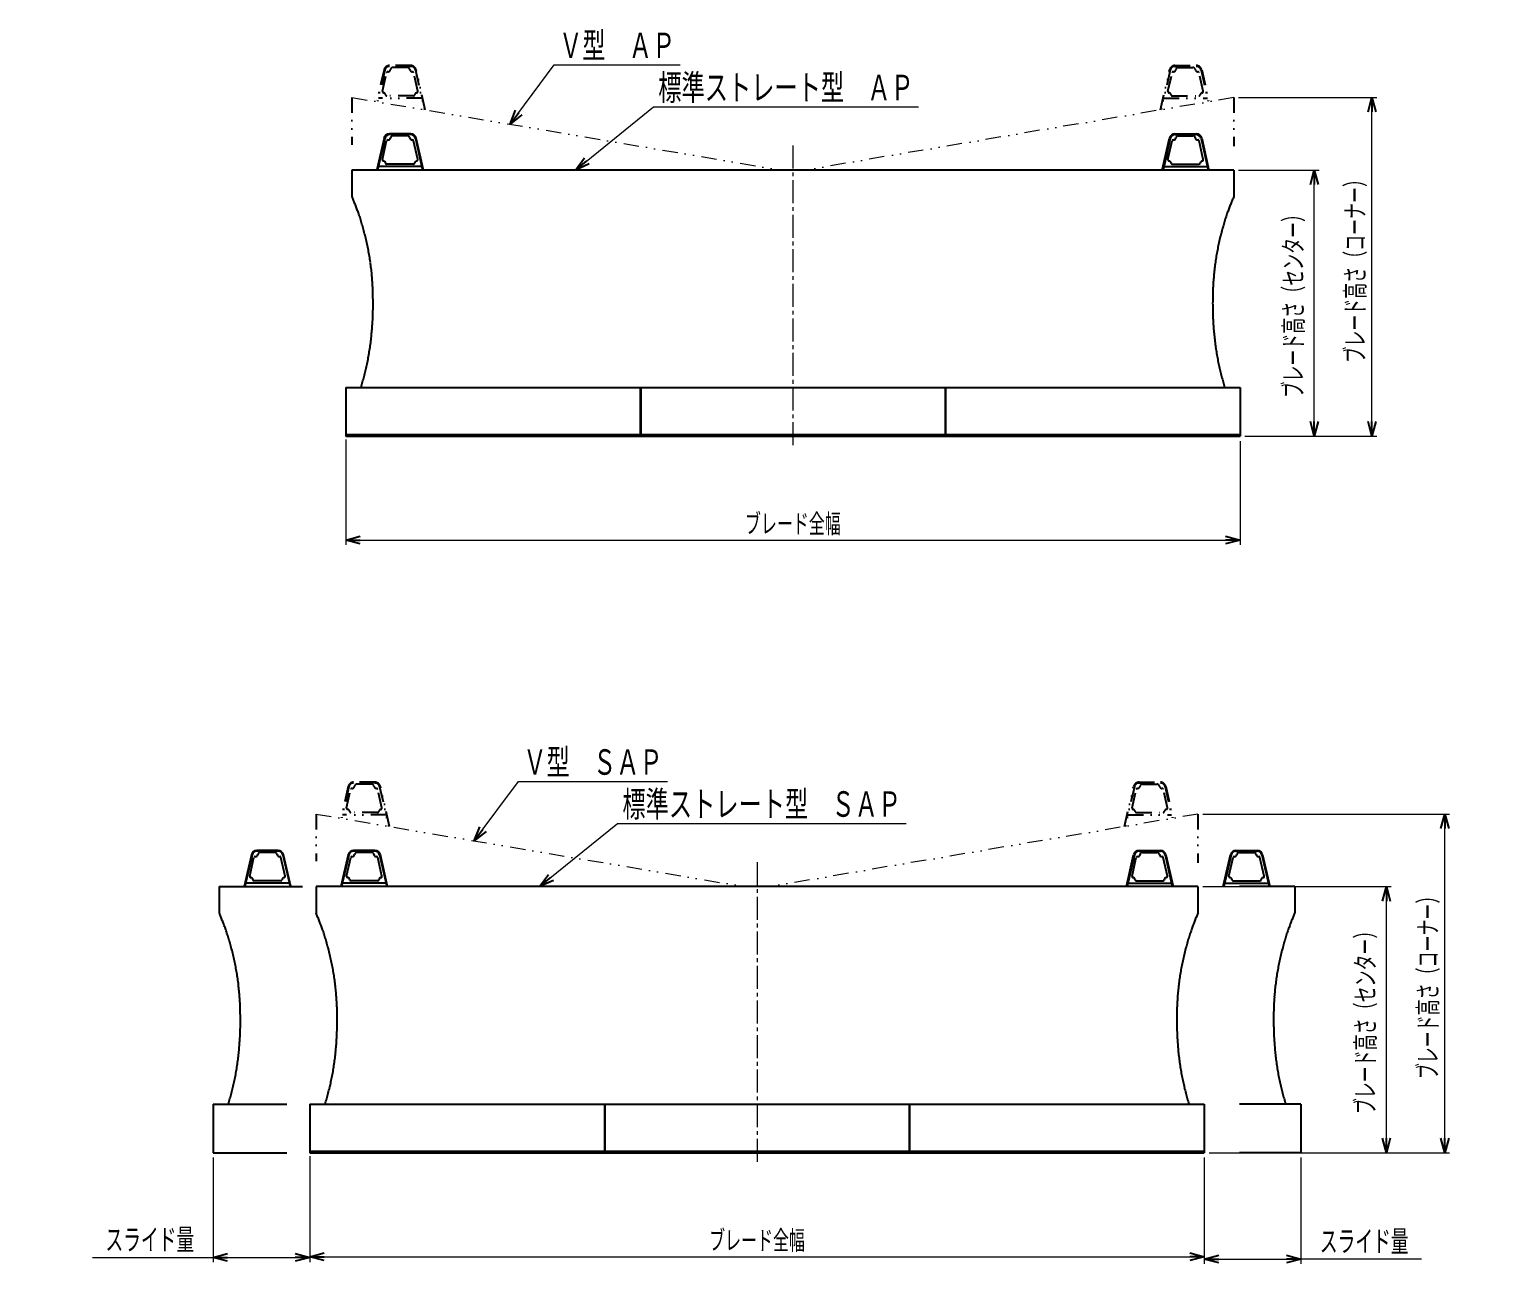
# Model space of a CAD drawing. Header units: millimetres. Extents: x -164 to 137, y -121 to 284.
# Drawn here: x -163.9 to 136.9, y -120.8 to 134.4 of the extents above; entities that cross this region are included whole.
import ezdxf
from ezdxf.enums import TextEntityAlignment as Align

# ---------------------------------------------------------------- set-up
doc = ezdxf.new("R2010")
doc.units = ezdxf.units.MM
doc.header["$LTSCALE"] = 0.25
doc.linetypes.add('CENTER2', pattern=[28.575, 19.05, -3.175, 3.175, -3.175])
doc.linetypes.add('DIVIDE', pattern=[31.75, 12.7, -6.35, 0, -6.35, 0, -6.35])
doc.layers.add('Layer0016', color=7, linetype='Continuous')
doc.styles.add('dcStyle0', font='txt.shx', dxfattribs={"width": 0.666667, "bigfont": 'bigfont'})
doc.dimstyles.new('dc_Rotated', dxfattribs={"dimtxt": 4.5, "dimasz": 3.000002, "dimexe": 1, "dimexo": 1, "dimgap": 1.847321, "dimtad": 3, "dimdec": 0, "dimdsep": 46, "dimtxsty": 'dcStyle0', "dimblk1": 'OPEN30', "dimblk2": 'OPEN30', "dimsah": 1, "dimcen": 0.09, "dimclrd": 7, "dimclre": 7, "dimclrt": 2, "dimadec": 0, "dimazin": 2, "dimtfac": 1, "dimtdec": 4, "dimtmove": 0, "dimatfit": 3, "dimfxl": 1, "dimarcsym": 1})

# ---------------------------------------------------------------- blocks, each defined once
blk = doc.blocks.new('_Open30')
at = {"color": 0, "linetype": 'ByBlock', "lineweight": -2}
for p, q in [((-1, 0.267949), (0, 0)), ((0, 0), (-1, -0.267949)), ((0, 0), (-1, 0))]:
    blk.add_line(p, q, dxfattribs=at)
blk = doc.blocks.new('*D1')
at = {"layer": 'Layer0016', "color": 7, "linetype": 'Continuous', "lineweight": 13}
for p, q in [((86.04, 105.23), (102.68, 105.23)), ((101.68, 50.23), (101.68, 105.23)), ((87.34, 50.23), (102.68, 50.23))]:
    blk.add_line(p, q, dxfattribs=at)
at = {"layer": 'Layer0016', "color": 7, "xscale": 3.000002807615286, "yscale": 2.999989368223643}
for p, rotation in [((101.68, 105.23), 90), ((101.68, 50.23), 270)]:
    blk.add_blockref('_Open30', p, dxfattribs=dict(at, rotation=rotation))
at = {"layer": 'Layer0016', "color": 2, "insert": (99.83, 78), "char_height": 4.5, "attachment_point": 8, "rotation": 90, "style": 'dcStyle0'}
blk.add_mtext('\\T1.00;ブレード高さ（センター）', dxfattribs=at)
blk = doc.blocks.new('*D22')
at = {"layer": 'Layer0016', "color": 7, "linetype": 'Continuous', "lineweight": 13}
for p, q in [((86.04, 120.23), (114.6, 120.23)), ((113.6, 50.23), (113.6, 120.23)), ((87.34, 50.23), (114.6, 50.23))]:
    blk.add_line(p, q, dxfattribs=at)
at = {"layer": 'Layer0016', "color": 7, "xscale": 3.000002807615286, "yscale": 2.999989368223643}
for p, rotation in [((113.6, 120.23), 90), ((113.6, 50.23), 270)]:
    blk.add_blockref('_Open30', p, dxfattribs=dict(at, rotation=rotation))
at = {"layer": 'Layer0016', "color": 2, "insert": (112.6, 85.23), "char_height": 4.5, "attachment_point": 8, "rotation": 90, "style": 'dcStyle0'}
blk.add_mtext('\\T1.00;ブレード高さ（コーナー）', dxfattribs=at)
blk = doc.blocks.new('*D50')
at = {"layer": 'Layer0016', "color": 7, "linetype": 'Continuous', "lineweight": 13}
for p, q in [((-98.48, 49.55), (-98.48, 27.75)), ((86.34, 49.23), (86.34, 27.75)), ((-98.48, 28.75), (86.34, 28.75))]:
    blk.add_line(p, q, dxfattribs=at)
at = {"layer": 'Layer0016', "color": 7, "xscale": 3.000002807615286, "yscale": 2.999989368223643}
for p, rotation in [((-98.48, 28.75), 180), ((86.34, 28.75), 360)]:
    blk.add_blockref('_Open30', p, dxfattribs=dict(at, rotation=rotation))
at = {"layer": 'Layer0016', "color": 2, "insert": (-6.07, 29.75), "char_height": 4.5, "attachment_point": 8, "style": 'dcStyle0'}
blk.add_mtext('\\T1.00;ブレード全幅', dxfattribs=at)
blk = doc.blocks.new('DC_GROUP_ＤＸＦ８_46')
at = {"layer": 'Layer0016', "color": 7, "linetype": 'Continuous', "lineweight": 13}
for p, q in [((-64.5, 114.7), (-55.37, 126.98)), ((-55.37, 126.98), (-29.37, 126.98))]:
    blk.add_line(p, q, dxfattribs=at)
at = {"layer": 'Layer0016', "color": 7, "xscale": 3.000002807615286, "yscale": 2.999989368223643, "rotation": 233.3508590632013}
blk.add_blockref('_Open30', (-64.5, 114.7), dxfattribs=at)
at = {"layer": 'Layer0016', "color": 2, "style": 'dcStyle0', "width": 0.965517}
blk.add_text('Ｖ型\u3000ＡＰ', height=6, dxfattribs=at).set_placement((-54.37, 127.78), (-30.37, 127.78), align=Align.FIT)
blk = doc.blocks.new('DC_GROUP_ＤＸＦ８_47')
at = {"layer": 'Layer0016', "color": 7, "linetype": 'Continuous', "lineweight": 13}
for p, q in [((-50.98, 105.23), (-34.88, 118.29)), ((-34.88, 118.29), (19.92, 118.29))]:
    blk.add_line(p, q, dxfattribs=at)
at = {"layer": 'Layer0016', "color": 7, "xscale": 3.000002807615286, "yscale": 2.999989368223643, "rotation": 219.0367644622854}
blk.add_blockref('_Open30', (-50.98, 105.23), dxfattribs=at)
at = {"layer": 'Layer0016', "color": 2, "style": 'dcStyle0', "width": 0.947692}
blk.add_text('標準ストレート型\u3000ＡＰ', height=6, dxfattribs=at).set_placement((-33.88, 119.09), (18.92, 119.09), align=Align.FIT)
blk = doc.blocks.new('*D53')
at = {"layer": 'Layer0016', "color": 7, "linetype": 'Continuous', "lineweight": 13}
for p, q in [((78.63, -42.87), (117.57, -42.87)), ((116.57, -97.87), (116.57, -42.87)), ((79.93, -97.87), (117.57, -97.87))]:
    blk.add_line(p, q, dxfattribs=at)
at = {"layer": 'Layer0016', "color": 7, "xscale": 3.000002807615286, "yscale": 2.999989368223643}
for p, rotation in [((116.57, -42.87), 90), ((116.57, -97.87), 270)]:
    blk.add_blockref('_Open30', p, dxfattribs=dict(at, rotation=rotation))
at = {"layer": 'Layer0016', "color": 2, "insert": (114.72, -70.1), "char_height": 4.5, "attachment_point": 8, "rotation": 90, "style": 'dcStyle0'}
blk.add_mtext('\\T1.00;ブレード高さ（センター）', dxfattribs=at)
blk = doc.blocks.new('*D54')
at = {"layer": 'Layer0016', "color": 7, "linetype": 'Continuous', "lineweight": 13}
for p, q in [((78.63, -27.87), (129.65, -27.87)), ((128.65, -97.87), (128.65, -27.87)), ((79.93, -97.87), (129.65, -97.87))]:
    blk.add_line(p, q, dxfattribs=at)
at = {"layer": 'Layer0016', "color": 7, "xscale": 3.000002807615286, "yscale": 2.999989368223643}
for p, rotation in [((128.65, -27.87), 90), ((128.65, -97.87), 270)]:
    blk.add_blockref('_Open30', p, dxfattribs=dict(at, rotation=rotation))
at = {"layer": 'Layer0016', "color": 2, "insert": (127.65, -62.87), "char_height": 4.5, "attachment_point": 8, "rotation": 90, "style": 'dcStyle0'}
blk.add_mtext('\\T1.00;ブレード高さ（コーナー）', dxfattribs=at)
blk = doc.blocks.new('*D55')
at = {"layer": 'Layer0016', "color": 7, "linetype": 'Continuous', "lineweight": 13}
for p, q in [((-105.89, -98.55), (-105.89, -120.35)), ((78.93, -98.87), (78.93, -120.35)), ((-105.89, -119.35), (78.93, -119.35))]:
    blk.add_line(p, q, dxfattribs=at)
at = {"layer": 'Layer0016', "color": 7, "xscale": 3.000002807615286, "yscale": 2.999989368223643}
for p, rotation in [((-105.89, -119.35), 180), ((78.93, -119.35), 360)]:
    blk.add_blockref('_Open30', p, dxfattribs=dict(at, rotation=rotation))
at = {"layer": 'Layer0016', "color": 2, "insert": (-13.48, -118.35), "char_height": 4.5, "attachment_point": 8, "style": 'dcStyle0'}
blk.add_mtext('\\T1.00;ブレード全幅', dxfattribs=at)
blk = doc.blocks.new('DC_GROUP_ＤＸＦ８_48')
at = {"layer": 'Layer0016', "color": 7, "linetype": 'Continuous', "lineweight": 13}
for p, q in [((-71.91, -33.41), (-62.78, -21.13)), ((-62.78, -21.13), (-31.98, -21.13))]:
    blk.add_line(p, q, dxfattribs=at)
at = {"layer": 'Layer0016', "color": 7, "xscale": 3.000002807615286, "yscale": 2.999989368223643, "rotation": 233.3508590632013}
blk.add_blockref('_Open30', (-71.91, -33.41), dxfattribs=at)
at = {"layer": 'Layer0016', "color": 2, "style": 'dcStyle0', "width": 0.96}
blk.add_text('Ｖ型\u3000ＳＡＰ', height=6, dxfattribs=at).set_placement((-61.78, -20.33), (-32.98, -20.33), align=Align.FIT)
blk = doc.blocks.new('DC_GROUP_ＤＸＦ８_49')
at = {"layer": 'Layer0016', "color": 7, "linetype": 'Continuous', "lineweight": 13}
for p, q in [((-58.4, -42.87), (-42.29, -29.81)), ((-42.29, -29.81), (17.31, -29.81))]:
    blk.add_line(p, q, dxfattribs=at)
at = {"layer": 'Layer0016', "color": 7, "xscale": 3.000002807615286, "yscale": 2.999989368223643, "rotation": 219.0367644622853}
blk.add_blockref('_Open30', (-58.4, -42.87), dxfattribs=at)
at = {"layer": 'Layer0016', "color": 2, "style": 'dcStyle0', "width": 0.946479}
blk.add_text('標準ストレート型\u3000ＳＡＰ', height=6, dxfattribs=at).set_placement((-41.29, -29.01), (16.31, -29.01), align=Align.FIT)
blk = doc.blocks.new('*D58')
at = {"layer": 'Layer0016', "color": 7, "linetype": 'Continuous', "lineweight": 13}
for p, q in [((-125.89, -98.87), (-125.89, -120.49)), ((-105.89, -98.55), (-105.89, -120.49)), ((-150.79, -119.49), (-125.89, -119.49)), ((-125.89, -119.49), (-105.89, -119.49))]:
    blk.add_line(p, q, dxfattribs=at)
at = {"layer": 'Layer0016', "color": 7, "xscale": 3.000002807615286, "yscale": 2.999989368223643}
for p, rotation in [((-125.89, -119.49), 180), ((-105.89, -119.49), 360)]:
    blk.add_blockref('_Open30', p, dxfattribs=dict(at, rotation=rotation))
at = {"layer": 'Layer0016', "color": 2, "insert": (-129.79, -118.49), "char_height": 5, "attachment_point": 9, "style": 'dcStyle0'}
blk.add_mtext('\\T1.00;スライド量', dxfattribs=at)
blk = doc.blocks.new('*D59')
at = {"layer": 'Layer0016', "color": 7, "linetype": 'Continuous', "lineweight": 13}
for p, q in [((78.93, -98.87), (78.93, -120.84)), ((98.93, -98.87), (98.93, -120.84)), ((78.93, -119.84), (98.93, -119.84)), ((123.83, -119.84), (98.93, -119.84))]:
    blk.add_line(p, q, dxfattribs=at)
at = {"layer": 'Layer0016', "color": 7, "xscale": 3.000002807615286, "yscale": 2.999989368223643}
for p, rotation in [((78.93, -119.84), 180), ((98.93, -119.84), 360)]:
    blk.add_blockref('_Open30', p, dxfattribs=dict(at, rotation=rotation))
at = {"layer": 'Layer0016', "color": 2, "insert": (102.83, -118.84), "char_height": 5, "attachment_point": 7, "style": 'dcStyle0'}
blk.add_mtext('\\T1.00;スライド量', dxfattribs=at)
blk = doc.blocks.new('DC_GROUP_ＤＸＦ８_50')
at = {"layer": 'Layer0016', "color": 7, "linetype": 'Continuous', "lineweight": 25}
for centre, radius, start, end in [((-289.01, 19.58), 207.91, 22.4603, 22.6821), ((-165.43, 70.68), 74.19, 21.8197, 22.4555), ((-143.73, 79.37), 50.81, 20.8413, 21.8116), ((-137.22, 81.86), 43.84, 19.6345, 20.8322), ((-136.6, 82.09), 43.18, 18.3106, 19.6263), ((-142.04, 80.3), 48.91, 17.0305, 18.2952), ((-148.86, 78.2), 56.04, 15.8569, 17.0375), ((-152.24, 77.24), 59.55, 14.6968, 15.862), ((-152.08, 77.28), 59.39, 13.4968, 14.7012), ((-148.81, 78.06), 56.03, 12.2059, 13.5012), ((-146.4, 78.59), 53.56, 10.838, 12.1957), ((-146.49, 78.57), 53.65, 9.484, 10.8382), ((-146.44, 78.58), 53.6, 8.1306, 9.4842), ((-146.25, 78.6), 53.41, 6.775, 8.1308), ((-145.92, 78.64), 53.08, 5.4143, 6.7753), ((-147.38, 78.51), 54.54, 4.0856, 5.4064), ((-151.14, 78.24), 58.31, 2.8532, 4.0854), ((-155.59, 78.02), 62.77, 1.7109, 2.8531), ((-160.88, 77.87), 68.05, 0.6594, 1.7108), ((-167.22, 77.79), 74.4, 359.6994, 0.6593), ((-162.77, 77.67), 69.95, 357.7415, 358.7616), ((-167.82, 77.78), 75, 358.7622, 359.7131), ((-154.25, 77.21), 61.41, 354.341, 355.5216), ((-156.17, 77.36), 63.34, 355.5224, 356.6581), ((-158.96, 77.52), 66.14, 356.6589, 357.7409), ((-151.95, 76.95), 59.1, 351.8935, 353.1345), ((-153.42, 77.13), 60.58, 353.1323, 354.3394), ((-144.75, 75.82), 51.81, 349.2028, 350.5964), ((-148.97, 76.52), 56.08, 350.5937, 351.8959), ((-149.4, 77.27), 56.67, 344.9778, 346.1737), ((-139.94, 74.94), 46.92, 346.177, 347.6517), ((-139.64, 74.84), 46.61, 347.6855, 349.2061), ((-212.65, 94.99), 122.35, 343.5525, 344.0922), ((-167.8, 82.21), 75.72, 344.0941, 344.9752)]:
    blk.add_arc(centre, radius, start, end, dxfattribs=at)
blk = doc.blocks.new('DC_GROUP_ＤＸＦ８_51')
at = {"layer": 'Layer0016', "color": 7, "linetype": 'Continuous', "lineweight": 25}
for centre, radius, start, end in [((276.87, 19.58), 207.91, 157.3179, 157.5397), ((124.46, 82.09), 43.18, 160.3737, 161.6894), ((125.08, 81.86), 43.84, 159.1678, 160.3655), ((131.59, 79.37), 50.81, 158.1884, 159.1587), ((153.29, 70.68), 74.19, 157.5445, 158.1803), ((140.1, 77.24), 59.55, 164.138, 165.3032), ((136.72, 78.2), 56.04, 162.9625, 164.1431), ((129.9, 80.3), 48.91, 161.7048, 162.9695), ((136.67, 78.06), 56.03, 166.4988, 167.7941), ((139.94, 77.28), 59.39, 165.2988, 166.5032), ((134.3, 78.58), 53.6, 170.5158, 171.8694), ((134.35, 78.57), 53.65, 169.1618, 170.516), ((134.26, 78.59), 53.56, 167.8043, 169.162), ((133.78, 78.64), 53.08, 173.2247, 174.5857), ((134.11, 78.6), 53.41, 171.8692, 173.225), ((139, 78.24), 58.31, 175.9146, 177.1468), ((135.24, 78.51), 54.54, 174.5936, 175.9144), ((148.73, 77.87), 68.05, 178.2892, 179.3406), ((155.08, 77.79), 74.4, 179.3407, 180.3006), ((143.45, 78.02), 62.77, 177.1469, 178.2891), ((155.68, 77.78), 75, 180.2869, 181.2378), ((150.63, 77.67), 69.95, 181.2384, 182.2585), ((146.82, 77.52), 66.14, 182.2591, 183.3411), ((144.03, 77.36), 63.34, 183.3419, 184.4776), ((142.1, 77.21), 61.41, 184.4784, 185.659), ((141.28, 77.13), 60.58, 185.6606, 186.8677), ((139.81, 76.95), 59.1, 186.8655, 188.1065), ((136.82, 76.52), 56.08, 188.1041, 189.4063), ((132.61, 75.82), 51.81, 189.4036, 190.7972), ((127.5, 74.84), 46.61, 190.7939, 192.3145), ((127.8, 74.94), 46.92, 192.3483, 193.823), ((137.26, 77.27), 56.67, 193.8263, 195.0222), ((155.66, 82.21), 75.72, 195.0248, 195.9059), ((200.5, 94.99), 122.35, 195.9078, 196.4475)]:
    blk.add_arc(centre, radius, start, end, dxfattribs=at)
blk = doc.blocks.new('DC_GROUP_ＤＸＦ８_52')
at = {"layer": 'Layer0016', "color": 7, "linetype": 'Continuous', "lineweight": 25}
for centre, radius, start, end in [((-296.42, -128.52), 207.91, 22.4603, 22.6821), ((-172.85, -77.43), 74.19, 21.8197, 22.4555), ((-151.14, -68.73), 50.81, 20.8413, 21.8116), ((-144.63, -66.25), 43.84, 19.6345, 20.8322), ((-144.01, -66.02), 43.18, 18.3106, 19.6263), ((-149.46, -67.81), 48.91, 17.0305, 18.2952), ((-156.27, -69.9), 56.04, 15.8569, 17.0375), ((-159.65, -70.87), 59.55, 14.6968, 15.862), ((-159.49, -70.83), 59.39, 13.4968, 14.7012), ((-156.22, -70.05), 56.03, 12.2059, 13.5012), ((-153.81, -69.52), 53.56, 10.838, 12.1957), ((-153.9, -69.54), 53.65, 9.484, 10.8382), ((-153.85, -69.53), 53.6, 8.1306, 9.4842), ((-153.66, -69.5), 53.41, 6.775, 8.1308), ((-153.34, -69.46), 53.08, 5.4143, 6.7753), ((-154.79, -69.59), 54.54, 4.0856, 5.4064), ((-158.55, -69.86), 58.31, 2.8532, 4.0854), ((-163, -70.08), 62.77, 1.7109, 2.8531), ((-168.29, -70.24), 68.05, 0.6594, 1.7108), ((-170.18, -70.44), 69.95, 357.7415, 358.7616), ((-175.23, -70.33), 75, 358.7622, 359.7131), ((-174.63, -70.31), 74.4, 359.6994, 0.6593), ((-163.58, -70.75), 63.34, 355.5224, 356.6581), ((-166.37, -70.59), 66.14, 356.6589, 357.7409), ((-160.83, -70.98), 60.58, 353.1323, 354.3394), ((-161.66, -70.9), 61.41, 354.341, 355.5216), ((-152.16, -72.29), 51.81, 349.2028, 350.5964), ((-156.38, -71.59), 56.08, 350.5937, 351.8959), ((-159.36, -71.16), 59.1, 351.8935, 353.1345), ((-147.35, -73.17), 46.92, 346.177, 347.6517), ((-147.05, -73.26), 46.61, 347.6855, 349.2061), ((-220.06, -53.11), 122.35, 343.5525, 344.0922), ((-175.21, -65.9), 75.72, 344.0941, 344.9752), ((-156.81, -70.84), 56.67, 344.9778, 346.1737)]:
    blk.add_arc(centre, radius, start, end, dxfattribs=at)
blk = doc.blocks.new('DC_GROUP_ＤＸＦ８_53')
at = {"layer": 'Layer0016', "color": 7, "linetype": 'Continuous', "lineweight": 25}
for centre, radius, start, end in [((117.67, -66.25), 43.84, 159.1678, 160.3655), ((124.18, -68.73), 50.81, 158.1884, 159.1587), ((145.88, -77.43), 74.19, 157.5445, 158.1803), ((269.46, -128.52), 207.91, 157.3179, 157.5397), ((129.31, -69.9), 56.04, 162.9625, 164.1431), ((122.49, -67.81), 48.91, 161.7048, 162.9695), ((117.05, -66.02), 43.18, 160.3737, 161.6894), ((129.26, -70.05), 56.03, 166.4988, 167.7941), ((132.53, -70.83), 59.39, 165.2988, 166.5032), ((132.69, -70.87), 59.55, 164.138, 165.3032), ((126.94, -69.54), 53.65, 169.1618, 170.516), ((126.85, -69.52), 53.56, 167.8043, 169.162), ((126.7, -69.5), 53.41, 171.8692, 173.225), ((126.89, -69.53), 53.6, 170.5158, 171.8694), ((131.59, -69.86), 58.31, 175.9146, 177.1468), ((127.82, -69.59), 54.54, 174.5936, 175.9144), ((126.37, -69.46), 53.08, 173.2247, 174.5857), ((141.32, -70.24), 68.05, 178.2892, 179.3406), ((136.04, -70.08), 62.77, 177.1469, 178.2891), ((147.67, -70.31), 74.4, 179.3407, 180.3006), ((148.27, -70.33), 75, 180.2869, 181.2378), ((143.22, -70.44), 69.95, 181.2384, 182.2585), ((139.41, -70.59), 66.14, 182.2591, 183.3411), ((136.62, -70.75), 63.34, 183.3419, 184.4776), ((134.69, -70.9), 61.41, 184.4784, 185.659), ((133.87, -70.98), 60.58, 185.6606, 186.8677), ((132.4, -71.16), 59.1, 186.8655, 188.1065), ((129.41, -71.59), 56.08, 188.1041, 189.4063), ((125.2, -72.29), 51.81, 189.4036, 190.7972), ((120.09, -73.26), 46.61, 190.7939, 192.3145), ((120.39, -73.17), 46.92, 192.3483, 193.823), ((129.85, -70.84), 56.67, 193.8263, 195.0222), ((148.25, -65.9), 75.72, 195.0248, 195.9059), ((193.09, -53.11), 122.35, 195.9078, 196.4475)]:
    blk.add_arc(centre, radius, start, end, dxfattribs=at)
blk = doc.blocks.new('DC_GROUP_ＤＸＦ８_54')
at = {"layer": 'Layer0016', "color": 7, "linetype": 'Continuous', "lineweight": 25}
for centre, radius, start, end in [((-316.42, -128.52), 207.91, 22.4603, 22.6821), ((-192.85, -77.43), 74.19, 21.8197, 22.4555), ((-171.14, -68.73), 50.81, 20.8413, 21.8116), ((-164.63, -66.25), 43.84, 19.6345, 20.8322), ((-164.01, -66.02), 43.18, 18.3106, 19.6263), ((-169.46, -67.81), 48.91, 17.0305, 18.2952), ((-176.27, -69.9), 56.04, 15.8569, 17.0375), ((-179.65, -70.87), 59.55, 14.6968, 15.862), ((-179.49, -70.83), 59.39, 13.4968, 14.7012), ((-176.22, -70.05), 56.03, 12.2059, 13.5012), ((-173.81, -69.52), 53.56, 10.838, 12.1957), ((-173.9, -69.54), 53.65, 9.484, 10.8382), ((-173.85, -69.53), 53.6, 8.1306, 9.4842), ((-173.66, -69.5), 53.41, 6.775, 8.1308), ((-173.34, -69.46), 53.08, 5.4143, 6.7753), ((-174.79, -69.59), 54.54, 4.0856, 5.4064), ((-178.55, -69.86), 58.31, 2.8532, 4.0854), ((-183, -70.08), 62.77, 1.7109, 2.8531), ((-188.29, -70.24), 68.05, 0.6594, 1.7108), ((-190.18, -70.44), 69.95, 357.7415, 358.7616), ((-195.23, -70.33), 75, 358.7622, 359.7131), ((-194.63, -70.31), 74.4, 359.6994, 0.6593), ((-183.58, -70.75), 63.34, 355.5224, 356.6581), ((-186.37, -70.59), 66.14, 356.6589, 357.7409), ((-180.83, -70.98), 60.58, 353.1323, 354.3394), ((-181.66, -70.9), 61.41, 354.341, 355.5216), ((-172.16, -72.29), 51.81, 349.2028, 350.5964), ((-176.38, -71.59), 56.08, 350.5937, 351.8959), ((-179.36, -71.16), 59.1, 351.8935, 353.1345), ((-167.35, -73.17), 46.92, 346.177, 347.6517), ((-167.05, -73.26), 46.61, 347.6855, 349.2061), ((-240.06, -53.11), 122.35, 343.5525, 344.0922), ((-195.21, -65.9), 75.72, 344.0941, 344.9752), ((-176.81, -70.84), 56.67, 344.9778, 346.1737)]:
    blk.add_arc(centre, radius, start, end, dxfattribs=at)
blk = doc.blocks.new('DC_GROUP_ＤＸＦ８_55')
at = {"layer": 'Layer0016', "color": 7, "linetype": 'Continuous', "lineweight": 25}
for centre, radius, start, end in [((137.67, -66.25), 43.84, 159.1678, 160.3655), ((144.18, -68.73), 50.81, 158.1884, 159.1587), ((165.88, -77.43), 74.19, 157.5445, 158.1803), ((289.46, -128.52), 207.91, 157.3179, 157.5397), ((149.31, -69.9), 56.04, 162.9625, 164.1431), ((142.49, -67.81), 48.91, 161.7048, 162.9695), ((137.05, -66.02), 43.18, 160.3737, 161.6894), ((149.26, -70.05), 56.03, 166.4988, 167.7941), ((152.53, -70.83), 59.39, 165.2988, 166.5032), ((152.69, -70.87), 59.55, 164.138, 165.3032), ((146.94, -69.54), 53.65, 169.1618, 170.516), ((146.85, -69.52), 53.56, 167.8043, 169.162), ((146.7, -69.5), 53.41, 171.8692, 173.225), ((146.89, -69.53), 53.6, 170.5158, 171.8694), ((151.59, -69.86), 58.31, 175.9146, 177.1468), ((147.82, -69.59), 54.54, 174.5936, 175.9144), ((146.37, -69.46), 53.08, 173.2247, 174.5857), ((161.32, -70.24), 68.05, 178.2892, 179.3406), ((156.04, -70.08), 62.77, 177.1469, 178.2891), ((167.67, -70.31), 74.4, 179.3407, 180.3006), ((168.27, -70.33), 75, 180.2869, 181.2378), ((163.22, -70.44), 69.95, 181.2384, 182.2585), ((159.41, -70.59), 66.14, 182.2591, 183.3411), ((156.62, -70.75), 63.34, 183.3419, 184.4776), ((154.69, -70.9), 61.41, 184.4784, 185.659), ((153.87, -70.98), 60.58, 185.6606, 186.8677), ((152.4, -71.16), 59.1, 186.8655, 188.1065), ((149.41, -71.59), 56.08, 188.1041, 189.4063), ((145.2, -72.29), 51.81, 189.4036, 190.7972), ((140.09, -73.26), 46.61, 190.7939, 192.3145), ((140.39, -73.17), 46.92, 192.3483, 193.823), ((149.85, -70.84), 56.67, 193.8263, 195.0222), ((168.25, -65.9), 75.72, 195.0248, 195.9059), ((213.09, -53.11), 122.35, 195.9078, 196.4475)]:
    blk.add_arc(centre, radius, start, end, dxfattribs=at)

msp = doc.modelspace()

# ---------------------------------------------------------------- linework, layer by layer
at = {"layer": 'Layer0016', "color": 7, "linetype": 'DIVIDE', "lineweight": 25}
for p, q in [((-85.03, 126.82), (-89.43, 126.82)), ((-85.03, 126.66), (-89.43, 126.66)), ((-85.72, 126.41), (-88.74, 126.41)), ((72.89, 126.82), (77.29, 126.82)), ((72.89, 126.66), (77.29, 126.66)), ((73.58, 126.41), (76.6, 126.41)), ((-90.56, 125.92), (-92.05, 119.36)), ((-90.41, 125.88), (-91.89, 119.34)), ((-90.89, 121.51), (-90.01, 125.35)), ((-83.57, 121.51), (-84.45, 125.35)), ((-84.05, 125.88), (-82.19, 117.7)), ((-82.02, 117.67), (-83.9, 125.92)), ((69.88, 117.67), (71.76, 125.92)), ((71.91, 125.88), (70.05, 117.7)), ((71.43, 121.51), (72.31, 125.35)), ((78.75, 121.51), (77.87, 125.35)), ((78.27, 125.88), (79.75, 119.34)), ((78.42, 125.92), (79.91, 119.36)), ((-84.47, 120.56), (-89.99, 120.56)), ((72.33, 120.56), (77.85, 120.56)), ((-97.18, 120.23), (-97.18, 110.47)), ((-82.73, 120.06), (-91.73, 120.06)), ((70.59, 120.06), (79.59, 120.06)), ((85.04, 120.23), (85.04, 110.13)), ((-97.97, -22.19), (-99.46, -28.74)), ((-97.82, -22.23), (-99.31, -28.77)), ((-98.3, -26.6), (-97.43, -22.75)), ((-92.44, -21.29), (-96.84, -21.29)), ((-92.44, -21.45), (-96.84, -21.45)), ((-93.13, -21.7), (-96.15, -21.7)), ((-90.98, -26.6), (-91.86, -22.75)), ((-91.46, -22.23), (-89.6, -30.41)), ((-89.43, -30.44), (-91.31, -22.19)), ((62.47, -30.44), (64.35, -22.19)), ((64.5, -22.23), (62.64, -30.41)), ((64.02, -26.6), (64.89, -22.75)), ((65.48, -21.29), (69.88, -21.29)), ((65.48, -21.45), (69.88, -21.45)), ((66.17, -21.7), (69.19, -21.7)), ((71.34, -26.6), (70.46, -22.75)), ((70.86, -22.23), (72.34, -28.77)), ((71.01, -22.19), (72.5, -28.74)), ((-104.59, -27.87), (-104.59, -37.64)), ((-90.14, -28.05), (-99.14, -28.05)), ((-91.88, -27.55), (-97.4, -27.55)), ((63.18, -28.05), (72.18, -28.05)), ((64.92, -27.55), (70.44, -27.55)), ((77.63, -27.87), (77.63, -37.97))]:
    msp.add_line(p, q, dxfattribs=at)
at = {"layer": 'Layer0016', "color": 7, "linetype": 'DIVIDE', "lineweight": 13}
for p, q in [((-97.18, 120.23), (-8.57, 105.23)), ((85.04, 120.23), (-3.57, 105.23)), ((-104.59, -27.87), (-15.98, -42.87)), ((77.63, -27.87), (-10.98, -42.87))]:
    msp.add_line(p, q, dxfattribs=at)
at = {"layer": 'Layer0016', "color": 7, "linetype": 'Continuous', "lineweight": 25}
for p, q in [((-90.56, 111.81), (-92.05, 105.26)), ((-90.41, 111.78), (-91.89, 105.23)), ((-85.03, 112.71), (-89.43, 112.71)), ((-85.03, 112.55), (-89.43, 112.55)), ((-85.72, 112.3), (-88.74, 112.3)), ((-84.05, 111.78), (-82.57, 105.23)), ((-82.4, 105.23), (-83.9, 111.81)), ((70.26, 105.23), (71.76, 111.81)), ((71.91, 111.78), (70.43, 105.23)), ((72.89, 112.71), (77.29, 112.71)), ((72.89, 112.55), (77.29, 112.55)), ((73.58, 112.3), (76.6, 112.3)), ((78.27, 111.78), (79.75, 105.23)), ((78.42, 111.81), (79.92, 105.23)), ((-90.89, 107.4), (-90.01, 111.25)), ((-83.57, 107.4), (-84.45, 111.25)), ((71.43, 107.4), (72.31, 111.25)), ((78.75, 107.4), (77.87, 111.25)), ((-82.73, 105.95), (-91.73, 105.95)), ((-84.47, 106.45), (-89.99, 106.45)), ((70.59, 105.95), (79.59, 105.95)), ((72.33, 106.45), (77.85, 106.45)), ((85.04, 105.23), (-97.18, 105.23)), ((-97.18, 105.23), (-97.18, 99.76)), ((85.04, 105.23), (85.04, 99.76)), ((-98.48, 60.29), (86.34, 60.29)), ((-98.48, 60.29), (-98.48, 50.23)), ((-37.6, 60.29), (-37.6, 50.23)), ((-37.51, 60.29), (-37.51, 50.23)), ((25.37, 60.29), (25.37, 50.23)), ((25.46, 60.29), (25.46, 50.23)), ((86.34, 60.29), (86.34, 50.23)), ((-98.48, 50.55), (86.34, 50.55)), ((-98.48, 50.23), (86.34, 50.23)), ((-112.44, -35.39), (-116.84, -35.39)), ((-112.44, -35.55), (-116.84, -35.55)), ((-113.13, -35.8), (-116.15, -35.8)), ((-92.44, -35.39), (-96.84, -35.39)), ((-92.44, -35.55), (-96.84, -35.55)), ((-93.13, -35.8), (-96.15, -35.8)), ((65.48, -35.39), (69.88, -35.39)), ((65.48, -35.55), (69.88, -35.55)), ((66.17, -35.8), (69.19, -35.8)), ((85.48, -35.39), (89.88, -35.39)), ((85.48, -35.55), (89.88, -35.55)), ((86.17, -35.8), (89.19, -35.8)), ((-117.97, -36.3), (-119.46, -42.85)), ((-117.82, -36.33), (-119.31, -42.87)), ((-118.3, -40.7), (-117.43, -36.86)), ((-110.98, -40.7), (-111.86, -36.86)), ((-111.46, -36.33), (-109.98, -42.87)), ((-109.81, -42.87), (-111.31, -36.3)), ((-97.97, -36.3), (-99.46, -42.85)), ((-97.82, -36.33), (-99.31, -42.87)), ((-98.3, -40.7), (-97.43, -36.86)), ((-90.98, -40.7), (-91.86, -36.86)), ((-91.46, -36.33), (-89.98, -42.87)), ((-89.81, -42.87), (-91.31, -36.3)), ((62.85, -42.87), (64.35, -36.3)), ((64.5, -36.33), (63.01, -42.87)), ((64.02, -40.7), (64.89, -36.86)), ((71.34, -40.7), (70.46, -36.86)), ((70.86, -36.33), (72.34, -42.87)), ((71.01, -36.3), (72.51, -42.87)), ((82.85, -42.87), (84.35, -36.3)), ((84.5, -36.33), (83.01, -42.87)), ((84.02, -40.7), (84.89, -36.86)), ((91.34, -40.7), (90.46, -36.86)), ((90.86, -36.33), (92.34, -42.87)), ((91.01, -36.3), (92.51, -42.87)), ((-111.88, -41.65), (-117.4, -41.65)), ((-91.88, -41.65), (-97.4, -41.65)), ((64.92, -41.65), (70.44, -41.65)), ((84.92, -41.65), (90.44, -41.65)), ((-124.59, -42.87), (-107.37, -42.87)), ((-124.59, -42.87), (-124.59, -48.35)), ((-110.14, -42.15), (-119.14, -42.15)), ((77.63, -42.87), (-104.59, -42.87)), ((-104.59, -42.87), (-104.59, -48.35)), ((-90.14, -42.15), (-99.14, -42.15)), ((63.18, -42.15), (72.18, -42.15)), ((77.63, -42.87), (77.63, -48.35)), ((83.18, -42.15), (92.18, -42.15)), ((97.63, -42.87), (86.21, -42.87)), ((97.63, -42.87), (97.63, -48.35)), ((-125.89, -87.81), (-125.89, -97.87)), ((-125.89, -87.81), (-110.67, -87.81)), ((-105.89, -87.81), (78.93, -87.81)), ((-105.89, -87.81), (-105.89, -97.87)), ((-45.01, -87.81), (-45.01, -97.87)), ((-44.92, -87.81), (-44.92, -97.87)), ((17.96, -87.81), (17.96, -97.87)), ((18.05, -87.81), (18.05, -97.87)), ((78.93, -87.81), (78.93, -97.87)), ((98.93, -87.81), (86.21, -87.81)), ((98.93, -87.81), (98.93, -97.87)), ((-125.89, -97.87), (-110.67, -97.87)), ((-105.89, -97.55), (78.93, -97.55)), ((-105.89, -97.87), (78.93, -97.87)), ((98.93, -97.87), (86.21, -97.87))]:
    msp.add_line(p, q, dxfattribs=at)
at = {"layer": 'Layer0016', "color": 7, "linetype": 'CENTER2', "lineweight": 13}
for p, q in [((-6.07, 110.29), (-6.07, 48.02)), ((-13.48, -37.82), (-13.48, -100.09))]:
    msp.add_line(p, q, dxfattribs=at)
at = {"layer": 'Layer0016', "color": 7, "linetype": 'DIVIDE', "lineweight": 25}
for centre, radius, start, end in [((-89.43, 125.66), 1.16, 90, 167.1957), ((-89.43, 125.66), 1, 90, 167.1957), ((-88.74, 125.91), 0.5, 90, 172.18), ((-85.72, 125.91), 0.5, 7.82, 90), ((-85.03, 125.66), 1.16, 12.8043, 90), ((-85.03, 125.66), 1, 12.8043, 90), ((72.89, 125.66), 1.16, 90, 167.1957), ((72.89, 125.66), 1, 90, 167.1957), ((73.58, 125.91), 0.5, 90, 172.18), ((76.6, 125.91), 0.5, 7.82, 90), ((77.29, 125.66), 1.16, 12.8043, 90), ((77.29, 125.66), 1, 12.8043, 90), ((-89.77, 125.3), 0.25, 86.8961, 167.1957), ((-89.73, 126.05), 0.5, 266.8961, 352.18), ((-84.73, 126.05), 0.5, 187.82, 273.1039), ((-84.69, 125.3), 0.25, 12.8043, 93.1039), ((72.55, 125.3), 0.25, 86.8961, 167.1957), ((72.59, 126.05), 0.5, 266.8961, 352.18), ((77.59, 126.05), 0.5, 187.82, 273.1039), ((77.63, 125.3), 0.25, 12.8043, 93.1039), ((-90.64, 121.45), 0.25, 167.1957, 263.4106), ((-90.73, 120.71), 0.5, 7.7019, 83.4106), ((-89.99, 120.81), 0.25, 187.7019, 270), ((-84.47, 120.81), 0.25, 270, 352.2981), ((-83.73, 120.71), 0.5, 96.5894, 172.2981), ((-83.82, 121.45), 0.25, 276.5894, 12.8043), ((71.68, 121.45), 0.25, 167.1957, 263.4106), ((71.59, 120.71), 0.5, 7.7019, 83.4106), ((72.33, 120.81), 0.25, 187.7019, 270), ((77.85, 120.81), 0.25, 270, 352.2981), ((78.59, 120.71), 0.5, 96.5894, 172.2981), ((78.5, 121.45), 0.25, 276.5894, 12.8043), ((-96.84, -22.45), 1.16, 90, 167.1957), ((-96.84, -22.45), 1, 90, 167.1957), ((-97.18, -22.81), 0.25, 86.8961, 167.1957), ((-97.14, -22.06), 0.5, 266.8961, 352.18), ((-96.15, -22.2), 0.5, 90, 172.18), ((-93.13, -22.2), 0.5, 7.82, 90), ((-92.14, -22.06), 0.5, 187.82, 273.1039), ((-92.44, -22.45), 1.16, 12.8043, 90), ((-92.44, -22.45), 1, 12.8043, 90), ((-92.1, -22.81), 0.25, 12.8043, 93.1039), ((65.48, -22.45), 1.16, 90, 167.1957), ((65.48, -22.45), 1, 90, 167.1957), ((65.14, -22.81), 0.25, 86.8961, 167.1957), ((65.18, -22.06), 0.5, 266.8961, 352.18), ((66.17, -22.2), 0.5, 90, 172.18), ((69.19, -22.2), 0.5, 7.82, 90), ((70.18, -22.06), 0.5, 187.82, 273.1039), ((69.88, -22.45), 1.16, 12.8043, 90), ((69.88, -22.45), 1, 12.8043, 90), ((70.22, -22.81), 0.25, 12.8043, 93.1039), ((-98.06, -26.65), 0.25, 167.1957, 263.4106), ((-98.14, -27.4), 0.5, 7.7019, 83.4106), ((-91.14, -27.4), 0.5, 96.5894, 172.2981), ((-91.23, -26.65), 0.25, 276.5894, 12.8043), ((64.26, -26.65), 0.25, 167.1957, 263.4106), ((64.18, -27.4), 0.5, 7.7019, 83.4106), ((71.18, -27.4), 0.5, 96.5894, 172.2981), ((71.09, -26.65), 0.25, 276.5894, 12.8043), ((-97.4, -27.3), 0.25, 187.7019, 270), ((-91.88, -27.3), 0.25, 270, 352.2981), ((64.92, -27.3), 0.25, 187.7019, 270), ((70.44, -27.3), 0.25, 270, 352.2981)]:
    msp.add_arc(centre, radius, start, end, dxfattribs=at)
at = {"layer": 'Layer0016', "color": 7, "linetype": 'Continuous', "lineweight": 25}
for centre, radius, start, end in [((-89.43, 111.55), 1.16, 90, 167.1957), ((-89.43, 111.55), 1, 90, 167.1957), ((-89.77, 111.19), 0.25, 86.8961, 167.1957), ((-89.73, 111.94), 0.5, 266.8961, 352.18), ((-88.74, 111.8), 0.5, 90, 172.18), ((-85.72, 111.8), 0.5, 7.82, 90), ((-84.73, 111.94), 0.5, 187.82, 273.1039), ((-85.03, 111.55), 1.16, 12.8043, 90), ((-85.03, 111.55), 1, 12.8043, 90), ((-84.69, 111.19), 0.25, 12.8043, 93.1039), ((72.89, 111.55), 1.16, 90, 167.1957), ((72.89, 111.55), 1, 90, 167.1957), ((72.55, 111.19), 0.25, 86.8961, 167.1957), ((72.59, 111.94), 0.5, 266.8961, 352.18), ((73.58, 111.8), 0.5, 90, 172.18), ((76.6, 111.8), 0.5, 7.82, 90), ((77.59, 111.94), 0.5, 187.82, 273.1039), ((77.29, 111.55), 1.16, 12.8043, 90), ((77.29, 111.55), 1, 12.8043, 90), ((77.63, 111.19), 0.25, 12.8043, 93.1039), ((-90.64, 107.35), 0.25, 167.1957, 263.4106), ((-90.73, 106.6), 0.5, 7.7019, 83.4106), ((-89.99, 106.7), 0.25, 187.7019, 270), ((-84.47, 106.7), 0.25, 270, 352.2981), ((-83.73, 106.6), 0.5, 96.5894, 172.2981), ((-83.82, 107.35), 0.25, 276.5894, 12.8043), ((71.68, 107.35), 0.25, 167.1957, 263.4106), ((71.59, 106.6), 0.5, 7.7019, 83.4106), ((72.33, 106.7), 0.25, 187.7019, 270), ((77.85, 106.7), 0.25, 270, 352.2981), ((78.59, 106.6), 0.5, 96.5894, 172.2981), ((78.5, 107.35), 0.25, 276.5894, 12.8043), ((-116.84, -36.55), 1.16, 90, 167.1957), ((-116.84, -36.55), 1, 90, 167.1957), ((-116.15, -36.3), 0.5, 90, 172.18), ((-113.13, -36.3), 0.5, 7.82, 90), ((-112.44, -36.55), 1.16, 12.8043, 90), ((-112.44, -36.55), 1, 12.8043, 90), ((-96.84, -36.55), 1.16, 90, 167.1957), ((-96.84, -36.55), 1, 90, 167.1957), ((-96.15, -36.3), 0.5, 90, 172.18), ((-93.13, -36.3), 0.5, 7.82, 90), ((-92.44, -36.55), 1.16, 12.8043, 90), ((-92.44, -36.55), 1, 12.8043, 90), ((65.48, -36.55), 1.16, 90, 167.1957), ((65.48, -36.55), 1, 90, 167.1957), ((66.17, -36.3), 0.5, 90, 172.18), ((69.19, -36.3), 0.5, 7.82, 90), ((69.88, -36.55), 1.16, 12.8043, 90), ((69.88, -36.55), 1, 12.8043, 90), ((85.48, -36.55), 1.16, 90, 167.1957), ((85.48, -36.55), 1, 90, 167.1957), ((86.17, -36.3), 0.5, 90, 172.18), ((89.19, -36.3), 0.5, 7.82, 90), ((89.88, -36.55), 1.16, 12.8043, 90), ((89.88, -36.55), 1, 12.8043, 90), ((-117.18, -36.92), 0.25, 86.8961, 167.1957), ((-117.14, -36.17), 0.5, 266.8961, 352.18), ((-112.14, -36.17), 0.5, 187.82, 273.1039), ((-112.1, -36.92), 0.25, 12.8043, 93.1039), ((-97.18, -36.92), 0.25, 86.8961, 167.1957), ((-97.14, -36.17), 0.5, 266.8961, 352.18), ((-92.14, -36.17), 0.5, 187.82, 273.1039), ((-92.1, -36.92), 0.25, 12.8043, 93.1039), ((65.14, -36.92), 0.25, 86.8961, 167.1957), ((65.18, -36.17), 0.5, 266.8961, 352.18), ((70.18, -36.17), 0.5, 187.82, 273.1039), ((70.22, -36.92), 0.25, 12.8043, 93.1039), ((85.14, -36.92), 0.25, 86.8961, 167.1957), ((85.18, -36.17), 0.5, 266.8961, 352.18), ((90.18, -36.17), 0.5, 187.82, 273.1039), ((90.22, -36.92), 0.25, 12.8043, 93.1039), ((-118.06, -40.76), 0.25, 167.1957, 263.4106), ((-118.14, -41.5), 0.5, 7.7019, 83.4106), ((-117.4, -41.4), 0.25, 187.7019, 270), ((-111.88, -41.4), 0.25, 270, 352.2981), ((-111.14, -41.5), 0.5, 96.5894, 172.2981), ((-111.23, -40.76), 0.25, 276.5894, 12.8043), ((-98.06, -40.76), 0.25, 167.1957, 263.4106), ((-98.14, -41.5), 0.5, 7.7019, 83.4106), ((-97.4, -41.4), 0.25, 187.7019, 270), ((-91.88, -41.4), 0.25, 270, 352.2981), ((-91.14, -41.5), 0.5, 96.5894, 172.2981), ((-91.23, -40.76), 0.25, 276.5894, 12.8043), ((64.26, -40.76), 0.25, 167.1957, 263.4106), ((64.18, -41.5), 0.5, 7.7019, 83.4106), ((64.92, -41.4), 0.25, 187.7019, 270), ((70.44, -41.4), 0.25, 270, 352.2981), ((71.18, -41.5), 0.5, 96.5894, 172.2981), ((71.09, -40.76), 0.25, 276.5894, 12.8043), ((84.26, -40.76), 0.25, 167.1957, 263.4106), ((84.18, -41.5), 0.5, 7.7019, 83.4106), ((84.92, -41.4), 0.25, 187.7019, 270), ((90.44, -41.4), 0.25, 270, 352.2981), ((91.18, -41.5), 0.5, 96.5894, 172.2981), ((91.09, -40.76), 0.25, 276.5894, 12.8043)]:
    msp.add_arc(centre, radius, start, end, dxfattribs=at)

# ---------------------------------------------------------------- block references
at = {"layer": 'Layer0016', "linetype": 'Continuous'}
for name in ['DC_GROUP_ＤＸＦ８_46', 'DC_GROUP_ＤＸＦ８_47', 'DC_GROUP_ＤＸＦ８_50', 'DC_GROUP_ＤＸＦ８_51', 'DC_GROUP_ＤＸＦ８_48', 'DC_GROUP_ＤＸＦ８_49', 'DC_GROUP_ＤＸＦ８_54', 'DC_GROUP_ＤＸＦ８_52', 'DC_GROUP_ＤＸＦ８_53', 'DC_GROUP_ＤＸＦ８_55']:
    msp.add_blockref(name, (0, 0), dxfattribs=at)

# ---------------------------------------------------------------- dimensions: what is measured, and where the dimension line sits
at = {"layer": 'Layer0016', "linetype": 'Continuous', "lineweight": 13}
for base, p1, p2, text, override, picture, middle in [((113.6, 120.23), (86.34, 50.23), (85.04, 120.23), 'ブレード高さ（コーナー）', {"dimtxt": 4.5, "dimasz": 3.000002, "dimexe": 1, "dimexo": 1, "dimgap": 1, "dimtad": 3, "dimtih": 0, "dimtoh": 0, "dimdec": 1, "dimlfac": 1, "dimzin": 8, "dimtxsty": 'dcStyle0', "dimblk1": 'Open30', "dimblk2": 'Open30', "dimsah": 1, "dimclrd": 7, "dimclre": 7, "dimclrt": 2, "dimazin": 2, "dimtofl": 1, "dimtolj": 0, "dimtzin": 8, "dimarcsym": 1}, '*D22', (113.6, 85.23)), ((101.68, 105.23), (86.34, 50.23), (85.04, 105.23), 'ブレード高さ（センター）', {"dimtxt": 4.5, "dimasz": 3.000002, "dimexe": 1, "dimexo": 1, "dimgap": 1.847321, "dimtad": 3, "dimtih": 0, "dimtoh": 0, "dimdec": 0, "dimlfac": 1, "dimzin": 8, "dimtxsty": 'dcStyle0', "dimblk1": 'Open30', "dimblk2": 'Open30', "dimsah": 1, "dimclrd": 7, "dimclre": 7, "dimclrt": 2, "dimazin": 2, "dimtofl": 1, "dimtolj": 0, "dimtzin": 8, "dimarcsym": 1}, '*D1', (101.68, 78)), ((128.65, -27.87), (78.93, -97.87), (77.63, -27.87), 'ブレード高さ（コーナー）', {"dimtxt": 4.5, "dimasz": 3.000002, "dimexe": 1, "dimexo": 1, "dimgap": 1, "dimtad": 3, "dimtih": 0, "dimtoh": 0, "dimdec": 1, "dimlfac": 1, "dimzin": 8, "dimtxsty": 'dcStyle0', "dimblk1": 'Open30', "dimblk2": 'Open30', "dimsah": 1, "dimclrd": 7, "dimclre": 7, "dimclrt": 2, "dimazin": 2, "dimtofl": 1, "dimtolj": 0, "dimtzin": 8, "dimarcsym": 1}, '*D54', (128.65, -62.87)), ((116.57, -42.87), (78.93, -97.87), (77.63, -42.87), 'ブレード高さ（センター）', {"dimtxt": 4.5, "dimasz": 3.000002, "dimexe": 1, "dimexo": 1, "dimgap": 1.847321, "dimtad": 3, "dimtih": 0, "dimtoh": 0, "dimdec": 0, "dimlfac": 1, "dimzin": 8, "dimtxsty": 'dcStyle0', "dimblk1": 'Open30', "dimblk2": 'Open30', "dimsah": 1, "dimclrd": 7, "dimclre": 7, "dimclrt": 2, "dimazin": 2, "dimtofl": 1, "dimtolj": 0, "dimtzin": 8, "dimarcsym": 1}, '*D53', (116.57, -70.1))]:
    dim = msp.add_linear_dim(base=base, p1=p1, p2=p2, angle=90, text=text, dimstyle='dc_Rotated', override=override, dxfattribs=at)
    dim.commit()
    dim.dimension.update_dxf_attribs({"geometry": picture, "text_midpoint": middle, "dimtype": 160})
for base, p1, p2, text, override, picture, middle in [((86.34, 28.75), (-98.48, 50.55), (86.34, 50.23), 'ブレード全幅', {"dimtxt": 4.5, "dimasz": 3.000002, "dimexe": 1, "dimexo": 1, "dimgap": 1, "dimtad": 3, "dimtih": 0, "dimtoh": 0, "dimdec": 0, "dimlfac": 1, "dimzin": 8, "dimtxsty": 'dcStyle0', "dimblk1": 'Open30', "dimblk2": 'Open30', "dimsah": 1, "dimclrd": 7, "dimclre": 7, "dimclrt": 2, "dimazin": 2, "dimtofl": 1, "dimtolj": 0, "dimtzin": 8, "dimarcsym": 1}, '*D50', (-6.07, 28.75)), ((-105.89, -119.49), (-125.89, -97.87), (-105.89, -97.55), 'スライド量', {"dimtxt": 5, "dimasz": 3.000002, "dimexe": 1, "dimexo": 1, "dimgap": 1, "dimtad": 3, "dimtih": 0, "dimtoh": 0, "dimdec": 1, "dimlfac": 1, "dimzin": 8, "dimtxsty": 'dcStyle0', "dimblk1": 'Open30', "dimblk2": 'Open30', "dimsah": 1, "dimclrd": 7, "dimclre": 7, "dimclrt": 2, "dimazin": 2, "dimtofl": 1, "dimtolj": 0, "dimtzin": 8, "dimarcsym": 1}, '*D58', (-139.79, -119.49)), ((78.93, -119.35), (-105.89, -97.55), (78.93, -97.87), 'ブレード全幅', {"dimtxt": 4.5, "dimasz": 3.000002, "dimexe": 1, "dimexo": 1, "dimgap": 1, "dimtad": 3, "dimtih": 0, "dimtoh": 0, "dimdec": 0, "dimlfac": 1, "dimzin": 8, "dimtxsty": 'dcStyle0', "dimblk1": 'Open30', "dimblk2": 'Open30', "dimsah": 1, "dimclrd": 7, "dimclre": 7, "dimclrt": 2, "dimazin": 2, "dimtofl": 1, "dimtolj": 0, "dimtzin": 8, "dimarcsym": 1}, '*D55', (-13.48, -119.35)), ((98.93, -119.84), (78.93, -97.87), (98.93, -97.87), 'スライド量', {"dimtxt": 5, "dimasz": 3.000002, "dimexe": 1, "dimexo": 1, "dimgap": 1, "dimtad": 3, "dimtih": 0, "dimtoh": 0, "dimdec": 1, "dimlfac": 1, "dimzin": 8, "dimtxsty": 'dcStyle0', "dimblk1": 'Open30', "dimblk2": 'Open30', "dimsah": 1, "dimclrd": 7, "dimclre": 7, "dimclrt": 2, "dimazin": 2, "dimtofl": 1, "dimtolj": 0, "dimtzin": 8, "dimarcsym": 1}, '*D59', (112.83, -119.84))]:
    dim = msp.add_linear_dim(base=base, p1=p1, p2=p2, text=text, dimstyle='dc_Rotated', override=override, dxfattribs=at)
    dim.commit()
    dim.dimension.update_dxf_attribs({"geometry": picture, "text_midpoint": middle, "dimtype": 160})

doc.saveas('drawing.dxf')
